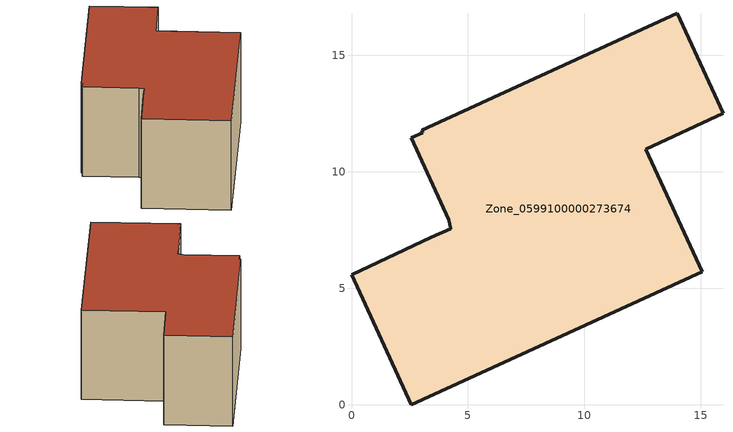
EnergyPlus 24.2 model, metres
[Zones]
Zone_0599100000273674
 floor ground (C_G): 2.56,11.46 3.05,11.68 3.02,11.78 13.99,16.81 15.96,12.52 12.64,10.97 15.06,5.7 2.57,0 0,5.58 3.42,7.19 4.27,7.56 4.18,7.95 z0
 wall outside (C_F): 0,5.58 2.57,0 15.06,5.7 12.64,10.97 15.96,12.52 13.99,16.81 3.02,11.78 3.05,11.68 2.56,11.46 4.18,7.95 4.27,7.56 3.42,7.19 0,5.58 z0:6.81
 roof outside (C_R): 3.05,11.68 2.56,11.46 4.18,7.95 4.27,7.56 3.42,7.19 0,5.58 2.57,0 15.06,5.7 12.64,10.97 15.96,12.52 13.99,16.81 3.02,11.78 z6.81
[BUILDING]
Pand.0599100000273674: North Axis=0; Terrain=City; Loads Convergence Tolerance Value=0.04; Temperature Convergence Tolerance Value=0.4; Solar Distribution=FullExterior; Maximum Number of Warmup Days=25; Minimum Number of Warmup Days=1
[Site:Location]
Rotterdam.The.Hague.AP_ZH_NLD Design_Conditions: Latitude=51.96; Longitude=4.45; Time Zone=1; Elevation=-4.5
[SITE:GROUNDTEMPERATURE:BUILDINGSURFACE]
18, 18, 18, 18, 18, 18, 18, 18, 18, 18, 18, 18
[MATERIAL] Thermal Absorptance=0.9; Solar Absorptance=0.7; Visible Absorptance=0.7
Name | Roughness | Thickness | Conductivity | Density | Specific Heat
G.D.1965 | MediumSmooth | 0.15 | 1 | 540 | 1210
F.D.1965 | Rough | 0.3 | 0.857143 | 1920 | 840
R.D.1965 | MediumRough | 0.2 | 0.08 | 1500 | 1000
[CONSTRUCTION]
C_G: G.D.1965
C_F: F.D.1965
C_R: R.D.1965
[ZONE]
Zone_0599100000273674: Type=1; Multiplier=1; Ceiling Height=Autocalculate; Volume=Autocalculate; Floor Area=autocalculate; Part of Total Floor Area=Yes
[ZONEINFILTRATION:DESIGNFLOWRATE]
Infil_Zone_0599100000273674: Zone or ZoneList or Space or SpaceList=Zone_0599100000273674; Schedule=AlwaysOn; Design Flow Rate Calculation Method=Flow/Area; Flow Rate per Floor Area=0.0042; Constant Term Coefficient=1; Temperature Term Coefficient=0; Velocity Term Coefficient=0; Velocity Squared Term Coefficient=0
[HVACTEMPLATE:ZONE:IDEALLOADSAIRSYSTEM]
Zone_0599100000273674: Maximum Heating Supply Air Temperature=50; Minimum Cooling Supply Air Temperature=13; Maximum Heating Supply Air Humidity Ratio=0.0156; Minimum Cooling Supply Air Humidity Ratio=0.0077; Heating Limit=NoLimit; Cooling Limit=NoLimit; Dehumidification Control Type=ConstantSensibleHeatRatio; Cooling Sensible Heat Ratio=0.7; Dehumidification Setpoint=60; Humidification Control Type=None; Humidification Setpoint=30; Outdoor Air Method=None; Outdoor Air Flow Rate per Person=0.00944; Outdoor Air Flow Rate per Zone Floor Area=0; Outdoor Air Flow Rate per Zone=0; Demand Controlled Ventilation Type=None; Outdoor Air Economizer Type=NoEconomizer; Heat Recovery Type=None; Sensible Heat Recovery Effectiveness=0.7; Latent Heat Recovery Effectiveness=0.65
[ZONECONTROL:THERMOSTAT]
ThermostatControl_Zone_0599100000273674: Zone or ZoneList=Zone_0599100000273674; Control Type Schedule=DualSetpointControlType; Control 1=Thermostat_Zone_0599100000273674; Temperature Difference Between Cutout And Setpoint=0
[THERMOSTATSETPOINT:DUALSETPOINT]
Thermostat_Zone_0599100000273674: Heating Setpoint Temperature Schedule=HeatingSetpoint_Zone_0599100000273674; Cooling Setpoint Temperature Schedule=CoolingSetpoint_Zone_0599100000273674
[SCHEDULE:COMPACT]
HeatingSetpoint_Zone_0599100000273674: Through: 12/31, For: AllDays, Until: 24:00, 21
CoolingSetpoint_Zone_0599100000273674: Through: 12/31, For: AllDays, Until: 24:00, 24
DualSetpointControlType: Through: 12/31, For: AllDays, Until: 24:00, 4
AlwaysOn: Through: 12/31, For: AllDays, Until: 24:00, 1
